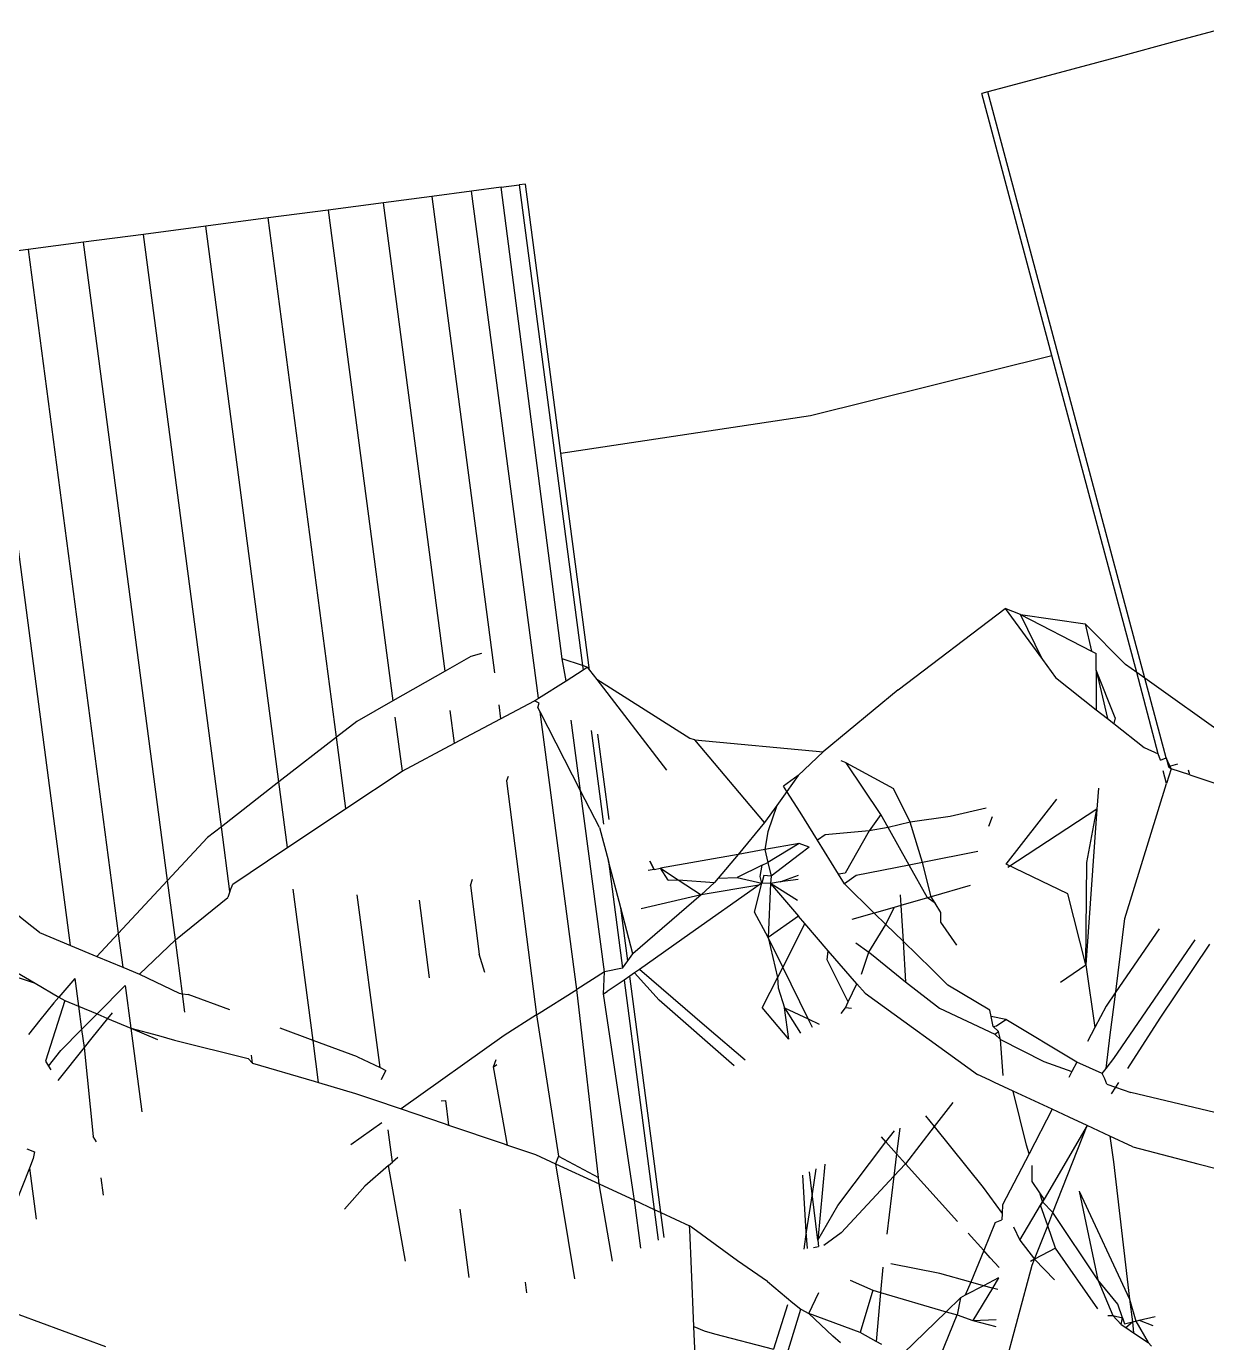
# Model space of a CAD drawing. Header units: inches. Extents: x 3324238 to 135265466, y -1036581 to 20094598.
# Drawn here: x 3354734.7292 to 3354735.1025, y -519089.5115 to -519089.0954 of the extents above; entities that cross this region are included whole.
import ezdxf

# ---------------------------------------------------------------- set-up
doc = ezdxf.new("R2010")
doc.units = ezdxf.units.IN
doc.header["$MEASUREMENT"] = 0

msp = doc.modelspace()

# ---------------------------------------------------------------- linework, layer by layer
for p, q in [((3354735.1106, -519089.09544, 0.00267), (3354735.09212, -519089.10039, 0.00267)), ((3354735.09212, -519089.10039, 0.00267), (3354735.0751, -519089.10495, 0.00267)), ((3354735.0751, -519089.10495, 0.00267), (3354735.06017, -519089.10895, 0.00267)), ((3354735.06017, -519089.10895, 0.00267), (3354735.04792, -519089.11223, 0.00267)), ((3354735.04792, -519089.11223, 0.00267), (3354735.03882, -519089.11467, 0.00267)), ((3354735.03322, -519089.11617, 0.00267), (3354735.03133, -519089.11668, 0.00267)), ((3354735.05352, -519089.19949, 0.00267), (3354735.03133, -519089.11668, 0.00267)), ((3354735.03882, -519089.11467, 0.00267), (3354735.03322, -519089.11617, 0.00267)), ((3354735.0829, -519089.30151, 0.00267), (3354735.03322, -519089.11617, 0.00267)), ((3354734.86998, -519089.14755, 0.00267), (3354734.85741, -519089.1492, 0.00267)), ((3354734.87932, -519089.14632, 0.00267), (3354734.86998, -519089.14755, 0.00267)), ((3354734.89111, -519089.30783, 0.00267), (3354734.86998, -519089.14755, 0.00267)), ((3354734.87932, -519089.14632, 0.00267), (3354734.88508, -519089.14556, 0.00267)), ((3354734.89862, -519089.29531, 0.00267), (3354734.87932, -519089.14632, 0.00267)), ((3354734.88702, -519089.1453, 0.00267), (3354734.88508, -519089.14556, 0.00267)), ((3354734.88508, -519089.14556, 0.00267), (3354734.90511, -519089.29752, 0.00267)), ((3354734.89822, -519089.23032, 0.00267), (3354734.88702, -519089.1453, 0.00267)), ((3354734.84209, -519089.15122, 0.00267), (3354734.82462, -519089.15352, 0.00267)), ((3354734.85741, -519089.1492, 0.00267), (3354734.84209, -519089.15122, 0.00267)), ((3354734.8616, -519089.29924, 0.00267), (3354734.84209, -519089.15122, 0.00267)), ((3354734.85741, -519089.1492, 0.00267), (3354734.87726, -519089.2998, 0.00267)), ((3354734.80565, -519089.15602, 0.00267), (3354734.78593, -519089.15861, 0.00267)), ((3354734.82462, -519089.15352, 0.00267), (3354734.80565, -519089.15602, 0.00267)), ((3354734.82728, -519089.32013, 0.00267), (3354734.80565, -519089.15602, 0.00267)), ((3354734.82462, -519089.15352, 0.00267), (3354734.84506, -519089.30866, 0.00267)), ((3354734.78593, -519089.15861, 0.00267), (3354734.76621, -519089.16121, 0.00267)), ((3354734.80908, -519089.33427, 0.00267), (3354734.78593, -519089.15861, 0.00267)), ((3354734.74724, -519089.16371, 0.00267), (3354734.72977, -519089.16601, 0.00267)), ((3354734.76621, -519089.16121, 0.00267), (3354734.74724, -519089.16371, 0.00267)), ((3354734.77383, -519089.36544, 0.00267), (3354734.74724, -519089.16371, 0.00267)), ((3354734.79088, -519089.34842, 0.00267), (3354734.76621, -519089.16121, 0.00267)), ((3354734.72977, -519089.16601, 0.00267), (3354734.71445, -519089.16802, 0.00267)), ((3354734.74317, -519089.38598, 0.00267), (3354734.71445, -519089.16802, 0.00267)), ((3354734.72977, -519089.16601, 0.00267), (3354734.75826, -519089.38218, 0.00267)), ((3354734.97718, -519089.21848, 0.00267), (3354735.05352, -519089.19949, 0.00267)), ((3354735.08039, -519089.29972, 0.00267), (3354735.05352, -519089.19949, 0.00267)), ((3354734.89822, -519089.23032, 0.00267), (3354734.97718, -519089.21848, 0.00267)), ((3354734.90727, -519089.29892, 0.00267), (3354734.89822, -519089.23032, 0.00267)), ((3354735.00491, -519089.30511, 0.00267), (3354735.03878, -519089.2794, 0.00267)), ((3354735.04356, -519089.28135, 0.00267), (3354735.03878, -519089.2794, 0.00267)), ((3354735.03878, -519089.2794, 0.00267), (3354735.0505, -519089.29552, 0.00267)), ((3354735.0505, -519089.29552, 0.00267), (3354735.04356, -519089.28135, 0.00267)), ((3354735.04356, -519089.28135, 0.00267), (3354735.06608, -519089.29294, 0.00267)), ((3354735.04356, -519089.28135, 0.00267), (3354735.06402, -519089.28427, 0.00267)), ((3354735.06402, -519089.28427, 0.00267), (3354735.07678, -519089.29716, 0.00267)), ((3354735.06402, -519089.28427, 0.00267), (3354735.06608, -519089.29294, 0.00267)), ((3354735.06608, -519089.29294, 0.00267), (3354735.06747, -519089.29366, 0.00267)), ((3354734.86976, -519089.29458, 0.00267), (3354734.8616, -519089.29924, 0.00267)), ((3354734.87314, -519089.29372, 0.00267), (3354734.86976, -519089.29458, 0.00267)), ((3354734.89988, -519089.30227, 0.00267), (3354734.89862, -519089.29531, 0.00267)), ((3354734.90511, -519089.29752, 0.00267), (3354734.89862, -519089.29531, 0.00267)), ((3354734.90511, -519089.29752, 0.00267), (3354734.90528, -519089.29885, 0.00267)), ((3354734.90658, -519089.29802, 0.00267), (3354734.90511, -519089.29752, 0.00267)), ((3354735.0505, -519089.29552, 0.00267), (3354735.05469, -519089.30129, 0.00267)), ((3354735.0675, -519089.2989, 0.00267), (3354735.06747, -519089.29366, 0.00267)), ((3354735.08039, -519089.29972, 0.00267), (3354735.07678, -519089.29716, 0.00267)), ((3354734.8616, -519089.29924, 0.00267), (3354734.84506, -519089.30866, 0.00267)), ((3354734.89988, -519089.30227, 0.00267), (3354734.90528, -519089.29885, 0.00267)), ((3354734.90528, -519089.29885, 0.00267), (3354734.90658, -519089.29802, 0.00267)), ((3354734.90658, -519089.29802, 0.00267), (3354734.90727, -519089.29892, 0.00267)), ((3354734.90727, -519089.29892, 0.00267), (3354734.90958, -519089.30192, 0.00267)), ((3354735.05469, -519089.30129, 0.00267), (3354735.06755, -519089.31143, 0.00267)), ((3354735.07349, -519089.31398, 0.00267), (3354735.0675, -519089.2989, 0.00267)), ((3354735.0675, -519089.2989, 0.00267), (3354735.06755, -519089.31143, 0.00267)), ((3354735.0675, -519089.2989, 0.00267), (3354735.07114, -519089.31426, 0.00267)), ((3354735.08717, -519089.32542, 0.00267), (3354735.08039, -519089.29972, 0.00267)), ((3354735.0829, -519089.30151, 0.00267), (3354735.08039, -519089.29972, 0.00267)), ((3354735.08965, -519089.32668, 0.00267), (3354735.0829, -519089.30151, 0.00267)), ((3354735.09032, -519089.30679, 0.00267), (3354735.0829, -519089.30151, 0.00267)), ((3354734.89111, -519089.30783, 0.00267), (3354734.89988, -519089.30227, 0.00267)), ((3354734.93902, -519089.32053, 0.00267), (3354734.90958, -519089.30192, 0.00267)), ((3354734.90958, -519089.30192, 0.00267), (3354734.93161, -519089.33052, 0.00267)), ((3354735.00491, -519089.30511, 0.00267), (3354734.98114, -519089.32479, 0.00267)), ((3354734.84506, -519089.30866, 0.00267), (3354734.83368, -519089.31516, 0.00267)), ((3354734.87859, -519089.30992, 0.00267), (3354734.87917, -519089.31428, 0.00267)), ((3354734.87917, -519089.31428, 0.00267), (3354734.88989, -519089.3086, 0.00267)), ((3354734.88989, -519089.3086, 0.00267), (3354734.89111, -519089.30783, 0.00267)), ((3354734.89131, -519089.30935, 0.00267), (3354734.88989, -519089.3086, 0.00267)), ((3354734.89099, -519089.31075, 0.00267), (3354734.89131, -519089.30935, 0.00267)), ((3354735.10238, -519089.31536, 0.00267), (3354735.09032, -519089.30679, 0.00267)), ((3354734.84573, -519089.31375, 0.00267), (3354734.84799, -519089.33087, 0.00267)), ((3354734.8646, -519089.322, 0.00267), (3354734.86324, -519089.31171, 0.00267)), ((3354734.8646, -519089.322, 0.00267), (3354734.87917, -519089.31428, 0.00267)), ((3354734.89167, -519089.31207, 0.00267), (3354734.89099, -519089.31075, 0.00267)), ((3354734.90447, -519089.33707, 0.00267), (3354734.89167, -519089.31207, 0.00267)), ((3354734.90324, -519089.39987, 0.00267), (3354734.89167, -519089.31207, 0.00267)), ((3354735.06755, -519089.31143, 0.00267), (3354735.07114, -519089.31426, 0.00267)), ((3354735.07114, -519089.31426, 0.00267), (3354735.07312, -519089.31581, 0.00267)), ((3354735.07349, -519089.31398, 0.00267), (3354735.07312, -519089.31581, 0.00267)), ((3354734.83368, -519089.31516, 0.00267), (3354734.82728, -519089.32013, 0.00267)), ((3354734.90447, -519089.33707, 0.00267), (3354734.90152, -519089.31471, 0.00267)), ((3354734.90781, -519089.31802, 0.00267), (3354734.91171, -519089.34763, 0.00267)), ((3354735.07312, -519089.31581, 0.00267), (3354735.08266, -519089.32334, 0.00267)), ((3354735.1071, -519089.31872, 0.00267), (3354735.10238, -519089.31536, 0.00267)), ((3354734.82728, -519089.32013, 0.00267), (3354734.80908, -519089.33427, 0.00267)), ((3354734.83025, -519089.34269, 0.00267), (3354734.82728, -519089.32013, 0.00267)), ((3354734.84799, -519089.33087, 0.00267), (3354734.8646, -519089.322, 0.00267)), ((3354734.91348, -519089.3461, 0.00267), (3354734.90993, -519089.31913, 0.00267)), ((3354734.9406, -519089.32094, 0.00267), (3354734.93902, -519089.32053, 0.00267)), ((3354734.9406, -519089.32094, 0.00267), (3354734.98114, -519089.32479, 0.00267)), ((3354734.96265, -519089.34711, 0.00267), (3354734.9406, -519089.32094, 0.00267)), ((3354734.97331, -519089.33221, 0.00267), (3354734.98114, -519089.32479, 0.00267)), ((3354735.08266, -519089.32334, 0.00267), (3354735.08717, -519089.32542, 0.00267)), ((3354735.08781, -519089.32739, 0.00267), (3354735.08717, -519089.32542, 0.00267)), ((3354735.08781, -519089.32739, 0.00267), (3354735.08965, -519089.32668, 0.00267)), ((3354735.09122, -519089.33008, 0.00267), (3354735.08965, -519089.32668, 0.00267)), ((3354735.08965, -519089.32668, 0.00267), (3354735.09038, -519089.32942, 0.00267)), ((3354734.83025, -519089.34269, 0.00267), (3354734.84799, -519089.33087, 0.00267)), ((3354734.98842, -519089.32828, 0.00267), (3354734.98691, -519089.32756, 0.00267)), ((3354734.99942, -519089.34458, 0.00267), (3354734.98842, -519089.32828, 0.00267)), ((3354734.98842, -519089.32828, 0.00267), (3354735.00346, -519089.33632, 0.00267)), ((3354735.08978, -519089.33475, 0.00267), (3354735.08871, -519089.33076, 0.00267)), ((3354735.09122, -519089.33008, 0.00267), (3354735.08978, -519089.33475, 0.00267)), ((3354735.09038, -519089.32942, 0.00267), (3354735.09335, -519089.32856, 0.00267)), ((3354735.09038, -519089.32942, 0.00267), (3354735.09122, -519089.33008, 0.00267)), ((3354735.09708, -519089.332, 0.00267), (3354735.09122, -519089.33008, 0.00267)), ((3354735.09708, -519089.332, 0.00267), (3354735.09668, -519089.33052, 0.00267)), ((3354734.80908, -519089.33427, 0.00267), (3354734.79088, -519089.34842, 0.00267)), ((3354734.81181, -519089.35498, 0.00267), (3354734.80908, -519089.33427, 0.00267)), ((3354734.88157, -519089.33253, 0.00267), (3354734.88107, -519089.33397, 0.00267)), ((3354734.88107, -519089.33397, 0.00267), (3354734.89054, -519089.40793, 0.00267)), ((3354734.97331, -519089.33221, 0.00267), (3354734.96863, -519089.33561, 0.00267)), ((3354734.97331, -519089.33221, 0.00267), (3354734.9697, -519089.33726, 0.00267)), ((3354735.07661, -519089.3774, 0.00267), (3354735.08978, -519089.33475, 0.00267)), ((3354735.09708, -519089.332, 0.00267), (3354735.10475, -519089.33452, 0.00267)), ((3354734.91201, -519089.3943, 0.00267), (3354734.90447, -519089.33707, 0.00267)), ((3354734.91043, -519089.34872, 0.00267), (3354734.90447, -519089.33707, 0.00267)), ((3354734.9697, -519089.33726, 0.00267), (3354734.96654, -519089.34167, 0.00267)), ((3354734.9697, -519089.33726, 0.00267), (3354734.96863, -519089.33561, 0.00267)), ((3354734.97391, -519089.34378, 0.00267), (3354734.9697, -519089.33726, 0.00267)), ((3354735.00868, -519089.34699, 0.00267), (3354735.00346, -519089.33632, 0.00267)), ((3354735.06826, -519089.33624, 0.00267), (3354735.06769, -519089.34286, 0.00267)), ((3354734.81181, -519089.35498, 0.00267), (3354734.83025, -519089.34269, 0.00267)), ((3354734.96654, -519089.34167, 0.00267), (3354734.96265, -519089.34711, 0.00267)), ((3354734.96654, -519089.34167, 0.00267), (3354734.96366, -519089.35004, 0.00267)), ((3354735.03272, -519089.34253, 0.00267), (3354735.02138, -519089.34515, 0.00267)), ((3354735.03903, -519089.36024, 0.00267), (3354735.05511, -519089.33976, 0.00267)), ((3354735.06769, -519089.34286, 0.00267), (3354735.03954, -519089.36135, 0.00267)), ((3354735.06769, -519089.34286, 0.00267), (3354735.06428, -519089.39205, 0.00267)), ((3354735.06452, -519089.35977, 0.00267), (3354735.06769, -519089.34286, 0.00267)), ((3354734.96265, -519089.34711, 0.00267), (3354734.95425, -519089.35716, 0.00267)), ((3354734.97938, -519089.35267, 0.00267), (3354734.97391, -519089.34378, 0.00267)), ((3354734.99942, -519089.34458, 0.00267), (3354734.99574, -519089.34974, 0.00267)), ((3354735.0017, -519089.34867, 0.00267), (3354734.99942, -519089.34458, 0.00267)), ((3354735.00868, -519089.34699, 0.00267), (3354735.0017, -519089.34867, 0.00267)), ((3354735.02138, -519089.34515, 0.00267), (3354735.00868, -519089.34699, 0.00267)), ((3354735.0126, -519089.35971, 0.00267), (3354735.00868, -519089.34699, 0.00267)), ((3354735.03353, -519089.3483, 0.00267), (3354735.03472, -519089.34523, 0.00267)), ((3354734.79088, -519089.34842, 0.00267), (3354734.78648, -519089.35184, 0.00267)), ((3354734.79358, -519089.36889, 0.00267), (3354734.79088, -519089.34842, 0.00267)), ((3354734.91043, -519089.34872, 0.00267), (3354734.91325, -519089.35934, 0.00267)), ((3354734.96366, -519089.35004, 0.00267), (3354734.96272, -519089.35565, 0.00267)), ((3354734.98178, -519089.35103, 0.00267), (3354734.97938, -519089.35267, 0.00267)), ((3354734.99574, -519089.34974, 0.00267), (3354734.98178, -519089.35103, 0.00267)), ((3354734.99574, -519089.34974, 0.00267), (3354734.98815, -519089.36311, 0.00267)), ((3354735.0017, -519089.34867, 0.00267), (3354734.99574, -519089.34974, 0.00267)), ((3354735.00833, -519089.36055, 0.00267), (3354735.0017, -519089.34867, 0.00267)), ((3354734.78648, -519089.35184, 0.00267), (3354734.77383, -519089.36544, 0.00267)), ((3354734.79446, -519089.36654, 0.00267), (3354734.81094, -519089.35556, 0.00267)), ((3354734.81094, -519089.35556, 0.00267), (3354734.81181, -519089.35498, 0.00267)), ((3354734.96272, -519089.35565, 0.00267), (3354734.95425, -519089.35716, 0.00267)), ((3354734.97362, -519089.3537, 0.00267), (3354734.96272, -519089.35565, 0.00267)), ((3354734.96272, -519089.35565, 0.00267), (3354734.96368, -519089.35976, 0.00267)), ((3354734.97362, -519089.3537, 0.00267), (3354734.96368, -519089.35976, 0.00267)), ((3354734.97675, -519089.35487, 0.00267), (3354734.97362, -519089.3537, 0.00267)), ((3354734.97675, -519089.35487, 0.00267), (3354734.97369, -519089.3572, 0.00267)), ((3354734.98598, -519089.3634, 0.00267), (3354734.97938, -519089.35267, 0.00267)), ((3354734.91717, -519089.37409, 0.00267), (3354734.91325, -519089.35934, 0.00267)), ((3354734.91325, -519089.35934, 0.00267), (3354734.9177, -519089.3931, 0.00267)), ((3354734.92635, -519089.35936, 0.00267), (3354734.9277, -519089.36191, 0.00267)), ((3354734.9277, -519089.36191, 0.00267), (3354734.92635, -519089.35936, 0.00267)), ((3354734.95425, -519089.35716, 0.00267), (3354734.92972, -519089.36155, 0.00267)), ((3354734.95425, -519089.35716, 0.00267), (3354734.94796, -519089.36468, 0.00267)), ((3354734.96189, -519089.36063, 0.00267), (3354734.96368, -519089.35976, 0.00267)), ((3354734.96368, -519089.35976, 0.00267), (3354734.96472, -519089.36403, 0.00267)), ((3354734.97369, -519089.3572, 0.00267), (3354734.96472, -519089.36403, 0.00267)), ((3354735.0126, -519089.35971, 0.00267), (3354735.00833, -519089.36055, 0.00267)), ((3354735.03007, -519089.35624, 0.00267), (3354735.0126, -519089.35971, 0.00267)), ((3354735.01533, -519089.37058, 0.00267), (3354735.0126, -519089.35971, 0.00267)), ((3354735.06428, -519089.39205, 0.00267), (3354735.06452, -519089.35977, 0.00267)), ((3354734.9277, -519089.36191, 0.00267), (3354734.92583, -519089.36224, 0.00267)), ((3354734.9277, -519089.36191, 0.00267), (3354734.92972, -519089.36155, 0.00267)), ((3354734.93219, -519089.3653, 0.00267), (3354734.92972, -519089.36155, 0.00267)), ((3354734.92972, -519089.36155, 0.00267), (3354734.9353, -519089.36518, 0.00267)), ((3354734.96189, -519089.36063, 0.00267), (3354734.95397, -519089.36445, 0.00267)), ((3354734.9613, -519089.36416, 0.00267), (3354734.96189, -519089.36063, 0.00267)), ((3354734.96173, -519089.3663, 0.00267), (3354734.9613, -519089.36416, 0.00267)), ((3354734.96236, -519089.36384, 0.00267), (3354734.96173, -519089.3663, 0.00267)), ((3354734.96472, -519089.36403, 0.00267), (3354734.96236, -519089.36384, 0.00267)), ((3354734.96472, -519089.36403, 0.00267), (3354734.96454, -519089.36638, 0.00267)), ((3354734.96756, -519089.36589, 0.00267), (3354734.97333, -519089.36369, 0.00267)), ((3354734.98815, -519089.36311, 0.00267), (3354734.98598, -519089.3634, 0.00267)), ((3354734.98787, -519089.36648, 0.00267), (3354734.98598, -519089.3634, 0.00267)), ((3354734.99157, -519089.36388, 0.00267), (3354734.98787, -519089.36648, 0.00267)), ((3354735.00833, -519089.36055, 0.00267), (3354734.99157, -519089.36388, 0.00267)), ((3354735.01413, -519089.37093, 0.00267), (3354735.00833, -519089.36055, 0.00267)), ((3354735.05859, -519089.3696, 0.00267), (3354735.03903, -519089.36024, 0.00267)), ((3354734.77383, -519089.36544, 0.00267), (3354734.75826, -519089.38218, 0.00267)), ((3354734.7763, -519089.38413, 0.00267), (3354734.77383, -519089.36544, 0.00267)), ((3354734.79358, -519089.36889, 0.00267), (3354734.79446, -519089.36654, 0.00267)), ((3354734.81985, -519089.41595, 0.00267), (3354734.81355, -519089.36821, 0.00267)), ((3354734.86961, -519089.36696, 0.00267), (3354734.87027, -519089.36504, 0.00267)), ((3354734.86961, -519089.36696, 0.00267), (3354734.87238, -519089.38873, 0.00267)), ((3354734.93219, -519089.3653, 0.00267), (3354734.9353, -519089.36518, 0.00267)), ((3354734.9353, -519089.36518, 0.00267), (3354734.94261, -519089.36993, 0.00267)), ((3354734.9353, -519089.36518, 0.00267), (3354734.94685, -519089.36601, 0.00267)), ((3354734.96083, -519089.36694, 0.00267), (3354734.93906, -519089.38232, 0.00267)), ((3354734.94685, -519089.36601, 0.00267), (3354734.94261, -519089.36993, 0.00267)), ((3354734.96083, -519089.36694, 0.00267), (3354734.94261, -519089.36993, 0.00267)), ((3354734.94796, -519089.36468, 0.00267), (3354734.94685, -519089.36601, 0.00267)), ((3354734.94796, -519089.36468, 0.00267), (3354734.95397, -519089.36445, 0.00267)), ((3354734.95397, -519089.36445, 0.00267), (3354734.96173, -519089.3663, 0.00267)), ((3354734.95941, -519089.37547, 0.00267), (3354734.96173, -519089.3663, 0.00267)), ((3354734.96173, -519089.3663, 0.00267), (3354734.96083, -519089.36694, 0.00267)), ((3354734.96454, -519089.36638, 0.00267), (3354734.96173, -519089.3663, 0.00267)), ((3354734.96454, -519089.36638, 0.00267), (3354734.96375, -519089.38346, 0.00267)), ((3354734.96756, -519089.36589, 0.00267), (3354734.96454, -519089.36638, 0.00267)), ((3354734.97309, -519089.3717, 0.00267), (3354734.96454, -519089.36638, 0.00267)), ((3354734.96454, -519089.36638, 0.00267), (3354734.97336, -519089.3767, 0.00267)), ((3354734.97329, -519089.36512, 0.00267), (3354734.96756, -519089.36589, 0.00267)), ((3354734.99735, -519089.37574, 0.00267), (3354734.98787, -519089.36648, 0.00267)), ((3354735.02765, -519089.36705, 0.00267), (3354735.01533, -519089.37058, 0.00267)), ((3354734.72943, -519089.37876, 0.00267), (3354734.7188, -519089.37022, 0.00267)), ((3354734.7763, -519089.38413, 0.00267), (3354734.79286, -519089.37081, 0.00267)), ((3354734.79358, -519089.36889, 0.00267), (3354734.79286, -519089.37081, 0.00267)), ((3354734.84105, -519089.42457, 0.00267), (3354734.83385, -519089.36998, 0.00267)), ((3354734.85337, -519089.37168, 0.00267), (3354734.8566, -519089.39621, 0.00267)), ((3354734.94261, -519089.36993, 0.00267), (3354734.92102, -519089.38858, 0.00267)), ((3354734.94261, -519089.36993, 0.00267), (3354734.92362, -519089.37436, 0.00267)), ((3354735.00554, -519089.36999, 0.00267), (3354735.00575, -519089.37333, 0.00267)), ((3354735.01413, -519089.37093, 0.00267), (3354735.00575, -519089.37333, 0.00267)), ((3354735.01533, -519089.37058, 0.00267), (3354735.01413, -519089.37093, 0.00267)), ((3354735.01657, -519089.37261, 0.00267), (3354735.01413, -519089.37093, 0.00267)), ((3354735.01657, -519089.37261, 0.00267), (3354735.01533, -519089.37058, 0.00267)), ((3354735.06428, -519089.39205, 0.00267), (3354735.05859, -519089.3696, 0.00267)), ((3354734.92102, -519089.38858, 0.00267), (3354734.91717, -519089.37409, 0.00267)), ((3354734.91938, -519089.39082, 0.00267), (3354734.91717, -519089.37409, 0.00267)), ((3354734.96375, -519089.38346, 0.00267), (3354734.95941, -519089.37547, 0.00267)), ((3354734.97336, -519089.3767, 0.00267), (3354734.96375, -519089.38346, 0.00267)), ((3354734.97537, -519089.37903, 0.00267), (3354734.97336, -519089.3767, 0.00267)), ((3354734.99735, -519089.37574, 0.00267), (3354734.99022, -519089.37778, 0.00267)), ((3354735.00362, -519089.37394, 0.00267), (3354734.99735, -519089.37574, 0.00267)), ((3354735.001, -519089.37931, 0.00267), (3354734.99735, -519089.37574, 0.00267)), ((3354735.001, -519089.37931, 0.00267), (3354735.00362, -519089.37394, 0.00267)), ((3354735.00575, -519089.37333, 0.00267), (3354735.00362, -519089.37394, 0.00267)), ((3354735.00575, -519089.37333, 0.00267), (3354735.00646, -519089.38464, 0.00267)), ((3354735.0184, -519089.37559, 0.00267), (3354735.01657, -519089.37261, 0.00267)), ((3354735.01843, -519089.37864, 0.00267), (3354735.0184, -519089.37559, 0.00267)), ((3354734.73329, -519089.38186, 0.00267), (3354734.72943, -519089.37876, 0.00267)), ((3354734.97537, -519089.37903, 0.00267), (3354734.96837, -519089.39283, 0.00267)), ((3354734.9828, -519089.38763, 0.00267), (3354734.97537, -519089.37903, 0.00267)), ((3354734.99564, -519089.38806, 0.00267), (3354735.001, -519089.37931, 0.00267)), ((3354735.00646, -519089.38464, 0.00267), (3354735.001, -519089.37931, 0.00267)), ((3354735.02341, -519089.38591, 0.00267), (3354735.01843, -519089.37864, 0.00267)), ((3354735.07368, -519089.40065, 0.00267), (3354735.07661, -519089.3774, 0.00267)), ((3354735.08739, -519089.38066, 0.00267), (3354735.07368, -519089.40065, 0.00267)), ((3354734.73329, -519089.38186, 0.00267), (3354734.74317, -519089.38598, 0.00267)), ((3354734.75826, -519089.38218, 0.00267), (3354734.7515, -519089.38944, 0.00267)), ((3354734.75826, -519089.38218, 0.00267), (3354734.75966, -519089.39284, 0.00267)), ((3354734.76501, -519089.39507, 0.00267), (3354734.7763, -519089.38413, 0.00267)), ((3354734.77854, -519089.4012, 0.00267), (3354734.7763, -519089.38413, 0.00267)), ((3354734.93906, -519089.38232, 0.00267), (3354734.92308, -519089.39354, 0.00267)), ((3354734.96375, -519089.38346, 0.00267), (3354734.96672, -519089.39607, 0.00267)), ((3354734.96837, -519089.39283, 0.00267), (3354734.96375, -519089.38346, 0.00267)), ((3354735.00646, -519089.38464, 0.00267), (3354735.00726, -519089.39749, 0.00267)), ((3354735.0155, -519089.39347, 0.00267), (3354735.00646, -519089.38464, 0.00267)), ((3354735.07307, -519089.42165, 0.00267), (3354735.09883, -519089.38413, 0.00267)), ((3354734.74317, -519089.38598, 0.00267), (3354734.7515, -519089.38944, 0.00267)), ((3354734.87416, -519089.39453, 0.00267), (3354734.87238, -519089.38873, 0.00267)), ((3354734.91938, -519089.39082, 0.00267), (3354734.92102, -519089.38858, 0.00267)), ((3354734.98241, -519089.3905, 0.00267), (3354734.9828, -519089.38763, 0.00267)), ((3354734.99185, -519089.39811, 0.00267), (3354734.9828, -519089.38763, 0.00267)), ((3354734.99154, -519089.38511, 0.00267), (3354734.99564, -519089.38806, 0.00267)), ((3354734.99334, -519089.39506, 0.00267), (3354734.99564, -519089.38806, 0.00267)), ((3354734.99564, -519089.38806, 0.00267), (3354734.99644, -519089.38869, 0.00267)), ((3354734.99644, -519089.38869, 0.00267), (3354735.00726, -519089.39749, 0.00267)), ((3354735.10339, -519089.38551, 0.00267), (3354735.08764, -519089.40899, 0.00267)), ((3354734.7515, -519089.38944, 0.00267), (3354734.75966, -519089.39284, 0.00267)), ((3354734.75966, -519089.39284, 0.00267), (3354734.76501, -519089.39507, 0.00267)), ((3354734.9177, -519089.3931, 0.00267), (3354734.91201, -519089.3943, 0.00267)), ((3354734.9177, -519089.3931, 0.00267), (3354734.91938, -519089.39082, 0.00267)), ((3354734.96837, -519089.39283, 0.00267), (3354734.96672, -519089.39607, 0.00267)), ((3354734.97641, -519089.40917, 0.00267), (3354734.96837, -519089.39283, 0.00267)), ((3354734.98908, -519089.4038, 0.00267), (3354734.98241, -519089.3905, 0.00267)), ((3354735.05619, -519089.39757, 0.00267), (3354735.06428, -519089.39205, 0.00267)), ((3354735.06428, -519089.39205, 0.00267), (3354735.06707, -519089.41194, 0.00267)), ((3354734.72201, -519089.39459, 0.00267), (3354734.73195, -519089.39784, 0.00267)), ((3354734.72462, -519089.39354, 0.00267), (3354734.73195, -519089.39784, 0.00267)), ((3354734.74454, -519089.39637, 0.00267), (3354734.73947, -519089.40225, 0.00267)), ((3354734.74454, -519089.39637, 0.00267), (3354734.7457, -519089.40517, 0.00267)), ((3354734.76501, -519089.39507, 0.00267), (3354734.77751, -519089.40105, 0.00267)), ((3354734.91201, -519089.3943, 0.00267), (3354734.90324, -519089.39987, 0.00267)), ((3354734.91173, -519089.40123, 0.00267), (3354734.91201, -519089.3943, 0.00267)), ((3354734.91821, -519089.39695, 0.00267), (3354734.91283, -519089.40056, 0.00267)), ((3354734.92002, -519089.39568, 0.00267), (3354734.91821, -519089.39695, 0.00267)), ((3354734.91821, -519089.39695, 0.00267), (3354734.92775, -519089.46937, 0.00267)), ((3354734.92152, -519089.39463, 0.00267), (3354734.92002, -519089.39568, 0.00267)), ((3354734.92551, -519089.43738, 0.00267), (3354734.92002, -519089.39568, 0.00267)), ((3354734.92308, -519089.39354, 0.00267), (3354734.92152, -519089.39463, 0.00267)), ((3354734.92933, -519089.40321, 0.00267), (3354734.92152, -519089.39463, 0.00267)), ((3354734.94437, -519089.41191, 0.00267), (3354734.92308, -519089.39354, 0.00267)), ((3354734.96672, -519089.39607, 0.00267), (3354734.96191, -519089.40554, 0.00267)), ((3354734.96672, -519089.39607, 0.00267), (3354734.96699, -519089.39938, 0.00267)), ((3354735.00726, -519089.39749, 0.00267), (3354735.01794, -519089.40577, 0.00267)), ((3354735.0206, -519089.39846, 0.00267), (3354735.0155, -519089.39347, 0.00267)), ((3354734.73195, -519089.39784, 0.00267), (3354734.73947, -519089.40225, 0.00267)), ((3354734.75153, -519089.40762, 0.00267), (3354734.76043, -519089.39863, 0.00267)), ((3354734.76043, -519089.39863, 0.00267), (3354734.7622, -519089.4121, 0.00267)), ((3354734.77751, -519089.40105, 0.00267), (3354734.77854, -519089.4012, 0.00267)), ((3354734.77931, -519089.40704, 0.00267), (3354734.77854, -519089.4012, 0.00267)), ((3354734.77854, -519089.4012, 0.00267), (3354734.78037, -519089.40146, 0.00267)), ((3354734.79353, -519089.40629, 0.00267), (3354734.78037, -519089.40146, 0.00267)), ((3354734.89054, -519089.40793, 0.00267), (3354734.90324, -519089.39987, 0.00267)), ((3354734.91011, -519089.45926, 0.00267), (3354734.90324, -519089.39987, 0.00267)), ((3354734.91173, -519089.40123, 0.00267), (3354734.91283, -519089.40056, 0.00267)), ((3354734.92135, -519089.46522, 0.00267), (3354734.91173, -519089.40123, 0.00267)), ((3354734.96699, -519089.39938, 0.00267), (3354734.96898, -519089.40563, 0.00267)), ((3354734.98908, -519089.4038, 0.00267), (3354734.99185, -519089.39811, 0.00267)), ((3354734.99442, -519089.40108, 0.00267), (3354734.99185, -519089.39811, 0.00267)), ((3354734.99442, -519089.40108, 0.00267), (3354735.02995, -519089.42675, 0.00267)), ((3354735.03393, -519089.40641, 0.00267), (3354735.0206, -519089.39846, 0.00267)), ((3354735.07368, -519089.40065, 0.00267), (3354735.07063, -519089.4051, 0.00267)), ((3354735.07198, -519089.41423, 0.00267), (3354735.07368, -519089.40065, 0.00267)), ((3354734.7379, -519089.40408, 0.00267), (3354734.73349, -519089.40955, 0.00267)), ((3354734.7413, -519089.40333, 0.00267), (3354734.7352, -519089.42249, 0.00267)), ((3354734.73947, -519089.40225, 0.00267), (3354734.7379, -519089.40408, 0.00267)), ((3354734.73947, -519089.40225, 0.00267), (3354734.7413, -519089.40333, 0.00267)), ((3354734.7413, -519089.40333, 0.00267), (3354734.7457, -519089.40517, 0.00267)), ((3354734.7457, -519089.40517, 0.00267), (3354734.74667, -519089.41254, 0.00267)), ((3354734.7457, -519089.40517, 0.00267), (3354734.75153, -519089.40762, 0.00267)), ((3354734.953, -519089.42397, 0.00267), (3354734.92933, -519089.40321, 0.00267)), ((3354734.97028, -519089.41553, 0.00267), (3354734.96191, -519089.40554, 0.00267)), ((3354734.96898, -519089.40563, 0.00267), (3354734.97402, -519089.41371, 0.00267)), ((3354734.96898, -519089.40563, 0.00267), (3354734.97641, -519089.40917, 0.00267)), ((3354734.97028, -519089.41553, 0.00267), (3354734.96898, -519089.40563, 0.00267)), ((3354734.98689, -519089.40743, 0.00267), (3354734.9882, -519089.40562, 0.00267)), ((3354734.9882, -519089.40562, 0.00267), (3354734.98908, -519089.4038, 0.00267)), ((3354734.99012, -519089.40585, 0.00267), (3354734.9882, -519089.40562, 0.00267)), ((3354735.01794, -519089.40577, 0.00267), (3354735.03548, -519089.41397, 0.00267)), ((3354735.07063, -519089.4051, 0.00267), (3354735.06707, -519089.41194, 0.00267)), ((3354734.73349, -519089.40955, 0.00267), (3354734.72987, -519089.41406, 0.00267)), ((3354734.74667, -519089.41254, 0.00267), (3354734.75153, -519089.40762, 0.00267)), ((3354734.75488, -519089.40903, 0.00267), (3354734.74993, -519089.41511, 0.00267)), ((3354734.75153, -519089.40762, 0.00267), (3354734.75488, -519089.40903, 0.00267)), ((3354734.75635, -519089.40722, 0.00267), (3354734.75488, -519089.40903, 0.00267)), ((3354734.75488, -519089.40903, 0.00267), (3354734.7622, -519089.4121, 0.00267)), ((3354734.89054, -519089.40793, 0.00267), (3354734.88027, -519089.41446, 0.00267)), ((3354734.89054, -519089.40793, 0.00267), (3354734.89747, -519089.45257, 0.00267)), ((3354734.97641, -519089.40917, 0.00267), (3354734.97991, -519089.41084, 0.00267)), ((3354734.97775, -519089.41189, 0.00267), (3354734.97641, -519089.40917, 0.00267)), ((3354735.03433, -519089.40836, 0.00267), (3354735.03393, -519089.40641, 0.00267)), ((3354735.03498, -519089.41154, 0.00267), (3354735.03433, -519089.40836, 0.00267)), ((3354735.03889, -519089.40937, 0.00267), (3354735.03433, -519089.40836, 0.00267)), ((3354735.03599, -519089.41135, 0.00267), (3354735.03889, -519089.40937, 0.00267)), ((3354735.06141, -519089.42281, 0.00267), (3354735.03889, -519089.40937, 0.00267)), ((3354735.08764, -519089.40899, 0.00267), (3354735.07739, -519089.42488, 0.00267)), ((3354734.74009, -519089.4192, 0.00267), (3354734.74667, -519089.41254, 0.00267)), ((3354734.74667, -519089.41254, 0.00267), (3354734.74743, -519089.41826, 0.00267)), ((3354734.7622, -519089.4121, 0.00267), (3354734.76569, -519089.43855, 0.00267)), ((3354734.7622, -519089.4121, 0.00267), (3354734.7707, -519089.41567, 0.00267)), ((3354734.7622, -519089.4121, 0.00267), (3354734.77096, -519089.41445, 0.00267)), ((3354734.81985, -519089.41595, 0.00267), (3354734.80943, -519089.41213, 0.00267)), ((3354734.95655, -519089.42223, 0.00267), (3354734.94437, -519089.41191, 0.00267)), ((3354735.03498, -519089.41154, 0.00267), (3354735.03599, -519089.41135, 0.00267)), ((3354735.03665, -519089.41314, 0.00267), (3354735.03498, -519089.41154, 0.00267)), ((3354735.03548, -519089.41397, 0.00267), (3354735.03665, -519089.41314, 0.00267)), ((3354735.03548, -519089.41397, 0.00267), (3354735.03727, -519089.41563, 0.00267)), ((3354735.03727, -519089.41563, 0.00267), (3354735.03665, -519089.41314, 0.00267)), ((3354735.06707, -519089.41194, 0.00267), (3354735.06481, -519089.41629, 0.00267)), ((3354734.74743, -519089.41826, 0.00267), (3354734.73912, -519089.42869, 0.00267)), ((3354734.74993, -519089.41511, 0.00267), (3354734.74743, -519089.41826, 0.00267)), ((3354734.74743, -519089.41826, 0.00267), (3354734.75027, -519089.44631, 0.00267)), ((3354734.77096, -519089.41445, 0.00267), (3354734.77599, -519089.41592, 0.00267)), ((3354734.77599, -519089.41592, 0.00267), (3354734.79933, -519089.42168, 0.00267)), ((3354734.82161, -519089.4293, 0.00267), (3354734.81985, -519089.41595, 0.00267)), ((3354734.8339, -519089.42111, 0.00267), (3354734.81985, -519089.41595, 0.00267)), ((3354734.88027, -519089.41446, 0.00267), (3354734.84776, -519089.43764, 0.00267)), ((3354735.03815, -519089.42702, 0.00267), (3354735.03727, -519089.41563, 0.00267)), ((3354735.03727, -519089.41563, 0.00267), (3354735.05101, -519089.42265, 0.00267)), ((3354735.07064, -519089.42484, 0.00267), (3354735.07198, -519089.41423, 0.00267)), ((3354734.7352, -519089.42249, 0.00267), (3354734.73619, -519089.42406, 0.00267)), ((3354734.73619, -519089.42406, 0.00267), (3354734.74009, -519089.4192, 0.00267)), ((3354734.79933, -519089.42168, 0.00267), (3354734.80073, -519089.42318, 0.00267)), ((3354734.80073, -519089.42318, 0.00267), (3354734.8004, -519089.42067, 0.00267)), ((3354734.8339, -519089.42111, 0.00267), (3354734.84105, -519089.42457, 0.00267)), ((3354734.87692, -519089.4243, 0.00267), (3354734.87778, -519089.42203, 0.00267)), ((3354735.07064, -519089.42484, 0.00267), (3354735.07307, -519089.42165, 0.00267)), ((3354734.73619, -519089.42406, 0.00267), (3354734.73694, -519089.42524, 0.00267)), ((3354734.80073, -519089.42318, 0.00267), (3354734.82025, -519089.4289, 0.00267)), ((3354734.84105, -519089.42457, 0.00267), (3354734.84287, -519089.42545, 0.00267)), ((3354734.84154, -519089.4283, 0.00267), (3354734.84287, -519089.42545, 0.00267)), ((3354734.87692, -519089.4243, 0.00267), (3354734.87799, -519089.42355, 0.00267)), ((3354734.88134, -519089.44903, 0.00267), (3354734.87692, -519089.4243, 0.00267)), ((3354735.05101, -519089.42265, 0.00267), (3354735.05985, -519089.42581, 0.00267)), ((3354735.05985, -519089.42581, 0.00267), (3354735.05886, -519089.42771, 0.00267)), ((3354735.06141, -519089.42281, 0.00267), (3354735.05985, -519089.42581, 0.00267)), ((3354735.06946, -519089.4264, 0.00267), (3354735.06141, -519089.42281, 0.00267)), ((3354735.06946, -519089.4264, 0.00267), (3354735.07064, -519089.42484, 0.00267)), ((3354735.07023, -519089.42808, 0.00267), (3354735.06946, -519089.4264, 0.00267)), ((3354734.82025, -519089.4289, 0.00267), (3354734.82161, -519089.4293, 0.00267)), ((3354734.82161, -519089.4293, 0.00267), (3354734.83324, -519089.43272, 0.00267)), ((3354735.03388, -519089.42858, 0.00267), (3354735.02995, -519089.42675, 0.00267)), ((3354735.03531, -519089.42924, 0.00267), (3354735.03388, -519089.42858, 0.00267)), ((3354735.0413, -519089.43202, 0.00267), (3354735.03531, -519089.42924, 0.00267)), ((3354735.07093, -519089.42977, 0.00267), (3354735.07023, -519089.42808, 0.00267)), ((3354735.07093, -519089.42977, 0.00267), (3354735.07362, -519089.43073, 0.00267)), ((3354735.07362, -519089.43073, 0.00267), (3354735.07222, -519089.4329, 0.00267)), ((3354735.07455, -519089.42928, 0.00267), (3354735.07362, -519089.43073, 0.00267)), ((3354735.07362, -519089.43073, 0.00267), (3354735.07849, -519089.43247, 0.00267)), ((3354734.83324, -519089.43272, 0.00267), (3354734.83861, -519089.43454, 0.00267)), ((3354734.83861, -519089.43454, 0.00267), (3354734.84776, -519089.43764, 0.00267)), ((3354734.86041, -519089.43502, 0.00267), (3354734.86171, -519089.43496, 0.00267)), ((3354734.86171, -519089.43496, 0.00267), (3354734.86273, -519089.44272, 0.00267)), ((3354734.86171, -519089.43496, 0.00267), (3354734.86273, -519089.44272, 0.00267)), ((3354735.0455, -519089.44908, 0.00267), (3354735.0413, -519089.43202, 0.00267)), ((3354735.05363, -519089.43775, 0.00267), (3354735.0413, -519089.43202, 0.00267)), ((3354735.13666, -519089.44625, 0.00267), (3354735.07849, -519089.43247, 0.00267)), ((3354734.84776, -519089.43764, 0.00267), (3354734.85207, -519089.4391, 0.00267)), ((3354734.85207, -519089.4391, 0.00267), (3354734.86133, -519089.44224, 0.00267)), ((3354734.92688, -519089.44772, 0.00267), (3354734.92551, -519089.43738, 0.00267)), ((3354735.02214, -519089.4356, 0.00267), (3354735.01627, -519089.44322, 0.00267)), ((3354735.05363, -519089.43775, 0.00267), (3354735.04628, -519089.45186, 0.00267)), ((3354735.05896, -519089.44022, 0.00267), (3354735.05363, -519089.43775, 0.00267)), ((3354734.84163, -519089.44201, 0.00267), (3354734.83182, -519089.449, 0.00267)), ((3354734.86133, -519089.44224, 0.00267), (3354734.86273, -519089.44272, 0.00267)), ((3354734.86273, -519089.44272, 0.00267), (3354734.88002, -519089.44858, 0.00267)), ((3354735.01627, -519089.44322, 0.00267), (3354735.0072, -519089.45497, 0.00267)), ((3354735.0135, -519089.43978, 0.00267), (3354735.01627, -519089.44322, 0.00267)), ((3354735.01627, -519089.44322, 0.00267), (3354735.03177, -519089.46248, 0.00267)), ((3354735.06469, -519089.44289, 0.00267), (3354735.05105, -519089.46613, 0.00267)), ((3354735.05385, -519089.47035, 0.00267), (3354735.06469, -519089.44289, 0.00267)), ((3354735.06469, -519089.44289, 0.00267), (3354735.05896, -519089.44022, 0.00267)), ((3354735.07188, -519089.44623, 0.00267), (3354735.06469, -519089.44289, 0.00267)), ((3354734.75135, -519089.44802, 0.00267), (3354734.75027, -519089.44631, 0.00267)), ((3354734.84498, -519089.45441, 0.00267), (3354734.84364, -519089.44424, 0.00267)), ((3354735.00104, -519089.44805, 0.00267), (3354734.99964, -519089.44648, 0.00267)), ((3354735.00104, -519089.44805, 0.00267), (3354735.00374, -519089.4445, 0.00267)), ((3354735.0054, -519089.44369, 0.00267), (3354735.0044, -519089.45183, 0.00267)), ((3354735.07188, -519089.44623, 0.00267), (3354735.07303, -519089.4544, 0.00267)), ((3354735.07907, -519089.44957, 0.00267), (3354735.07188, -519089.44623, 0.00267)), ((3354734.72935, -519089.45021, 0.00267), (3354734.73177, -519089.45116, 0.00267)), ((3354734.73177, -519089.45116, 0.00267), (3354734.73135, -519089.45332, 0.00267)), ((3354734.88002, -519089.44858, 0.00267), (3354734.88134, -519089.44903, 0.00267)), ((3354734.88134, -519089.44903, 0.00267), (3354734.89019, -519089.45203, 0.00267)), ((3354734.92986, -519089.47034, 0.00267), (3354734.92688, -519089.44772, 0.00267)), ((3354734.98581, -519089.46814, 0.00267), (3354735.00104, -519089.44805, 0.00267)), ((3354735.0044, -519089.45183, 0.00267), (3354735.00104, -519089.44805, 0.00267)), ((3354735.04628, -519089.45186, 0.00267), (3354735.0455, -519089.44908, 0.00267)), ((3354735.07907, -519089.44957, 0.00267), (3354735.09966, -519089.45496, 0.00267)), ((3354734.73135, -519089.45332, 0.00267), (3354734.73015, -519089.45635, 0.00267)), ((3354734.84369, -519089.45554, 0.00267), (3354734.8362, -519089.46206, 0.00267)), ((3354734.84369, -519089.45554, 0.00267), (3354734.84498, -519089.45441, 0.00267)), ((3354734.84911, -519089.48575, 0.00267), (3354734.84369, -519089.45554, 0.00267)), ((3354734.84665, -519089.45296, 0.00267), (3354734.84498, -519089.45441, 0.00267)), ((3354734.89019, -519089.45203, 0.00267), (3354734.89657, -519089.45498, 0.00267)), ((3354734.89747, -519089.45257, 0.00267), (3354734.89657, -519089.45498, 0.00267)), ((3354734.89657, -519089.45498, 0.00267), (3354734.9025, -519089.49128, 0.00267)), ((3354734.89657, -519089.45498, 0.00267), (3354734.91038, -519089.46135, 0.00267)), ((3354734.89747, -519089.45257, 0.00267), (3354734.91011, -519089.45926, 0.00267)), ((3354734.98174, -519089.45513, 0.00267), (3354734.97947, -519089.47909, 0.00267)), ((3354735.0044, -519089.45183, 0.00267), (3354735.00353, -519089.4589, 0.00267)), ((3354735.0072, -519089.45497, 0.00267), (3354735.00353, -519089.4589, 0.00267)), ((3354735.0072, -519089.45497, 0.00267), (3354735.0044, -519089.45183, 0.00267)), ((3354735.02368, -519089.47323, 0.00267), (3354735.0072, -519089.45497, 0.00267)), ((3354735.04628, -519089.45186, 0.00267), (3354735.03792, -519089.46791, 0.00267)), ((3354735.04732, -519089.46052, 0.00267), (3354735.04732, -519089.45554, 0.00267)), ((3354735.07303, -519089.4544, 0.00267), (3354735.07808, -519089.4978, 0.00267)), ((3354735.09966, -519089.45496, 0.00267), (3354735.12369, -519089.46124, 0.00267)), ((3354734.73015, -519089.45635, 0.00267), (3354734.72577, -519089.4675, 0.00267)), ((3354734.73015, -519089.45635, 0.00267), (3354734.73227, -519089.47243, 0.00267)), ((3354734.75357, -519089.46487, 0.00267), (3354734.75285, -519089.45943, 0.00267)), ((3354734.91038, -519089.46135, 0.00267), (3354734.91011, -519089.45926, 0.00267)), ((3354734.97585, -519089.47646, 0.00267), (3354734.97475, -519089.45851, 0.00267)), ((3354734.97767, -519089.46448, 0.00267), (3354734.97681, -519089.45751, 0.00267)), ((3354734.97887, -519089.45651, 0.00267), (3354734.97767, -519089.46448, 0.00267)), ((3354735.00353, -519089.4589, 0.00267), (3354734.98688, -519089.47676, 0.00267)), ((3354735.00353, -519089.4589, 0.00267), (3354735.00129, -519089.47724, 0.00267)), ((3354734.8362, -519089.46206, 0.00267), (3354734.82976, -519089.46932, 0.00267)), ((3354734.91456, -519089.48574, 0.00267), (3354734.91038, -519089.46135, 0.00267)), ((3354734.91038, -519089.46135, 0.00267), (3354734.92152, -519089.46649, 0.00267)), ((3354735.03177, -519089.46248, 0.00267), (3354735.03777, -519089.47071, 0.00267)), ((3354735.04973, -519089.46415, 0.00267), (3354735.04732, -519089.46052, 0.00267)), ((3354735.06217, -519089.46357, 0.00267), (3354735.06802, -519089.49168, 0.00267)), ((3354735.06217, -519089.46357, 0.00267), (3354735.07808, -519089.4978, 0.00267)), ((3354734.92152, -519089.46649, 0.00267), (3354734.92135, -519089.46522, 0.00267)), ((3354734.92352, -519089.48162, 0.00267), (3354734.92152, -519089.46649, 0.00267)), ((3354734.92152, -519089.46649, 0.00267), (3354734.92775, -519089.46937, 0.00267)), ((3354734.97767, -519089.46448, 0.00267), (3354734.97585, -519089.47646, 0.00267)), ((3354734.97947, -519089.47909, 0.00267), (3354734.97767, -519089.46448, 0.00267)), ((3354734.97947, -519089.47909, 0.00267), (3354734.98581, -519089.46814, 0.00267)), ((3354735.03792, -519089.46791, 0.00267), (3354735.03777, -519089.47071, 0.00267)), ((3354735.04342, -519089.47913, 0.00267), (3354735.04993, -519089.46804, 0.00267)), ((3354735.05054, -519089.46701, 0.00267), (3354735.04973, -519089.46415, 0.00267)), ((3354735.05105, -519089.46613, 0.00267), (3354735.04973, -519089.46415, 0.00267)), ((3354735.04993, -519089.46804, 0.00267), (3354735.05105, -519089.46613, 0.00267)), ((3354735.05054, -519089.46701, 0.00267), (3354735.04993, -519089.46804, 0.00267)), ((3354735.05219, -519089.47456, 0.00267), (3354735.04993, -519089.46804, 0.00267)), ((3354735.05105, -519089.46613, 0.00267), (3354735.05054, -519089.46701, 0.00267)), ((3354735.05385, -519089.47035, 0.00267), (3354735.05054, -519089.46701, 0.00267)), ((3354734.86623, -519089.46928, 0.00267), (3354734.86909, -519089.49095, 0.00267)), ((3354734.92775, -519089.46937, 0.00267), (3354734.92904, -519089.47908, 0.00267)), ((3354734.92775, -519089.46937, 0.00267), (3354734.92986, -519089.47034, 0.00267)), ((3354734.9309, -519089.47823, 0.00267), (3354734.92986, -519089.47034, 0.00267)), ((3354734.92986, -519089.47034, 0.00267), (3354734.93895, -519089.47453, 0.00267)), ((3354735.03777, -519089.47071, 0.00267), (3354735.03765, -519089.47271, 0.00267)), ((3354735.05219, -519089.47456, 0.00267), (3354735.05385, -519089.47035, 0.00267)), ((3354735.06802, -519089.49168, 0.00267), (3354735.05385, -519089.47035, 0.00267)), ((3354734.94, -519089.47531, 0.00267), (3354734.93895, -519089.47453, 0.00267)), ((3354734.939, -519089.47579, 0.00267), (3354734.93895, -519089.47453, 0.00267)), ((3354734.93954, -519089.48828, 0.00267), (3354734.939, -519089.47579, 0.00267)), ((3354734.95407, -519089.48568, 0.00267), (3354734.94, -519089.47531, 0.00267)), ((3354734.97585, -519089.47646, 0.00267), (3354734.97502, -519089.48194, 0.00267)), ((3354734.97618, -519089.48173, 0.00267), (3354734.97585, -519089.47646, 0.00267)), ((3354735.03561, -519089.47352, 0.00267), (3354735.03195, -519089.48239, 0.00267)), ((3354735.03561, -519089.47352, 0.00267), (3354735.03765, -519089.47271, 0.00267)), ((3354735.04135, -519089.47489, 0.00267), (3354735.04342, -519089.47913, 0.00267)), ((3354735.04802, -519089.48512, 0.00267), (3354735.05219, -519089.47456, 0.00267)), ((3354735.05465, -519089.48167, 0.00267), (3354735.05219, -519089.47456, 0.00267)), ((3354734.97947, -519089.47909, 0.00267), (3354734.97972, -519089.4811, 0.00267)), ((3354734.98688, -519089.47676, 0.00267), (3354734.98139, -519089.4808, 0.00267)), ((3354735.03195, -519089.48239, 0.00267), (3354735.02701, -519089.47693, 0.00267)), ((3354735.04342, -519089.47913, 0.00267), (3354735.04802, -519089.48512, 0.00267)), ((3354734.97815, -519089.48138, 0.00267), (3354734.97972, -519089.4811, 0.00267)), ((3354735.03195, -519089.48239, 0.00267), (3354735.02784, -519089.49237, 0.00267)), ((3354735.03398, -519089.48464, 0.00267), (3354735.03195, -519089.48239, 0.00267)), ((3354735.03681, -519089.48779, 0.00267), (3354735.03398, -519089.48464, 0.00267)), ((3354735.05465, -519089.48167, 0.00267), (3354735.04802, -519089.48512, 0.00267)), ((3354735.068, -519089.50082, 0.00267), (3354735.05465, -519089.48167, 0.00267)), ((3354734.94032, -519089.50637, 0.00267), (3354734.93954, -519089.48828, 0.00267)), ((3354734.96357, -519089.49215, 0.00267), (3354734.95407, -519089.48568, 0.00267)), ((3354735.00004, -519089.4876, 0.00267), (3354734.99934, -519089.4956, 0.00267)), ((3354735.01806, -519089.48967, 0.00267), (3354735.00256, -519089.48661, 0.00267)), ((3354735.03409, -519089.5361, 0.00267), (3354735.04728, -519089.487, 0.00267)), ((3354735.04802, -519089.48512, 0.00267), (3354735.0467, -519089.48581, 0.00267)), ((3354735.04728, -519089.487, 0.00267), (3354735.04802, -519089.48512, 0.00267)), ((3354735.04802, -519089.48512, 0.00267), (3354735.05431, -519089.49169, 0.00267)), ((3354734.75434, -519089.51278, 0.00267), (3354734.69343, -519089.4905, 0.00267)), ((3354734.8875, -519089.49573, 0.00267), (3354734.88705, -519089.49237, 0.00267)), ((3354734.96357, -519089.49215, 0.00267), (3354734.97158, -519089.49887, 0.00267)), ((3354734.98969, -519089.4917, 0.00267), (3354734.99688, -519089.49487, 0.00267)), ((3354735.02784, -519089.49237, 0.00267), (3354735.01806, -519089.48967, 0.00267)), ((3354735.02784, -519089.49237, 0.00267), (3354735.02613, -519089.49651, 0.00267)), ((3354735.03192, -519089.4935, 0.00267), (3354735.02784, -519089.49237, 0.00267)), ((3354735.03662, -519089.49105, 0.00267), (3354735.03192, -519089.4935, 0.00267)), ((3354735.03662, -519089.49105, 0.00267), (3354735.03469, -519089.49426, 0.00267)), ((3354735.07435, -519089.49929, 0.00267), (3354735.06802, -519089.49168, 0.00267)), ((3354735.06802, -519089.49168, 0.00267), (3354735.07276, -519089.50287, 0.00267)), ((3354734.97667, -519089.50233, 0.00267), (3354734.97983, -519089.4956, 0.00267)), ((3354734.99688, -519089.49487, 0.00267), (3354734.99284, -519089.50831, 0.00267)), ((3354734.99688, -519089.49487, 0.00267), (3354734.99934, -519089.4956, 0.00267)), ((3354734.99934, -519089.4956, 0.00267), (3354734.99798, -519089.51115, 0.00267)), ((3354734.99934, -519089.4956, 0.00267), (3354735.02005, -519089.50172, 0.00267)), ((3354735.02457, -519089.49732, 0.00267), (3354735.02005, -519089.50172, 0.00267)), ((3354735.02457, -519089.49732, 0.00267), (3354735.02356, -519089.50276, 0.00267)), ((3354735.02613, -519089.49651, 0.00267), (3354735.02457, -519089.49732, 0.00267)), ((3354735.03192, -519089.4935, 0.00267), (3354735.02613, -519089.49651, 0.00267)), ((3354735.03469, -519089.49426, 0.00267), (3354735.02855, -519089.50447, 0.00267)), ((3354735.03469, -519089.49426, 0.00267), (3354735.03192, -519089.4935, 0.00267)), ((3354735.03642, -519089.49474, 0.00267), (3354735.03469, -519089.49426, 0.00267)), ((3354734.96993, -519089.49953, 0.00267), (3354734.96545, -519089.51356, 0.00267)), ((3354734.96985, -519089.51471, 0.00267), (3354734.97407, -519089.50096, 0.00267)), ((3354734.97158, -519089.49887, 0.00267), (3354734.97407, -519089.50096, 0.00267)), ((3354734.97407, -519089.50096, 0.00267), (3354734.97667, -519089.50233, 0.00267)), ((3354735.07583, -519089.50364, 0.00267), (3354735.07435, -519089.49929, 0.00267)), ((3354735.07808, -519089.4978, 0.00267), (3354735.07902, -519089.50492, 0.00267)), ((3354735.07808, -519089.4978, 0.00267), (3354735.08001, -519089.50469, 0.00267)), ((3354734.99284, -519089.50831, 0.00267), (3354734.97667, -519089.50233, 0.00267)), ((3354734.97667, -519089.50233, 0.00267), (3354734.98418, -519089.50945, 0.00267)), ((3354735.02005, -519089.50172, 0.00267), (3354735.00656, -519089.51486, 0.00267)), ((3354735.01686, -519089.51901, 0.00267), (3354735.02356, -519089.50276, 0.00267)), ((3354735.02005, -519089.50172, 0.00267), (3354735.02356, -519089.50276, 0.00267)), ((3354735.02356, -519089.50276, 0.00267), (3354735.02855, -519089.50447, 0.00267)), ((3354735.02855, -519089.50447, 0.00267), (3354735.03588, -519089.5042, 0.00267)), ((3354735.02855, -519089.50447, 0.00267), (3354735.03576, -519089.50637, 0.00267)), ((3354735.07116, -519089.50293, 0.00267), (3354735.07276, -519089.50287, 0.00267)), ((3354735.07276, -519089.50287, 0.00267), (3354735.0754, -519089.50576, 0.00267)), ((3354735.07276, -519089.50287, 0.00267), (3354735.07583, -519089.50364, 0.00267)), ((3354735.0754, -519089.50576, 0.00267), (3354735.07583, -519089.50364, 0.00267)), ((3354735.07583, -519089.50364, 0.00267), (3354735.07647, -519089.50551, 0.00267)), ((3354735.07647, -519089.50551, 0.00267), (3354735.07902, -519089.50492, 0.00267)), ((3354735.07689, -519089.50676, 0.00267), (3354735.07902, -519089.50492, 0.00267)), ((3354735.07902, -519089.50492, 0.00267), (3354735.08116, -519089.50443, 0.00267)), ((3354735.07902, -519089.50492, 0.00267), (3354735.08001, -519089.50469, 0.00267)), ((3354735.07902, -519089.50492, 0.00267), (3354735.0793, -519089.50837, 0.00267)), ((3354735.08001, -519089.50469, 0.00267), (3354735.08116, -519089.50443, 0.00267)), ((3354735.08001, -519089.50469, 0.00267), (3354735.08393, -519089.51145, 0.00267)), ((3354735.08116, -519089.50443, 0.00267), (3354735.08621, -519089.50326, 0.00267)), ((3354735.08116, -519089.50443, 0.00267), (3354735.08543, -519089.50605, 0.00267)), ((3354734.94032, -519089.50637, 0.00267), (3354734.94349, -519089.50781, 0.00267)), ((3354734.94053, -519089.51117, 0.00267), (3354734.94032, -519089.50637, 0.00267)), ((3354734.94349, -519089.50781, 0.00267), (3354734.94681, -519089.50868, 0.00267)), ((3354734.94681, -519089.50868, 0.00267), (3354734.96545, -519089.51356, 0.00267)), ((3354734.9867, -519089.51156, 0.00267), (3354734.98418, -519089.50945, 0.00267)), ((3354734.99798, -519089.51115, 0.00267), (3354734.99284, -519089.50831, 0.00267)), ((3354735.0754, -519089.50576, 0.00267), (3354735.07689, -519089.50676, 0.00267)), ((3354735.07689, -519089.50676, 0.00267), (3354735.0793, -519089.50837, 0.00267)), ((3354735.0793, -519089.50837, 0.00267), (3354735.08393, -519089.51145, 0.00267)), ((3354734.94069, -519089.51507, 0.00267), (3354734.94053, -519089.51117, 0.00267)), ((3354734.99971, -519089.51211, 0.00267), (3354734.99798, -519089.51115, 0.00267)), ((3354735.08393, -519089.51145, 0.00267), (3354735.08496, -519089.5126, 0.00267))]:
    msp.add_line(p, q)

doc.saveas('drawing.dxf')
